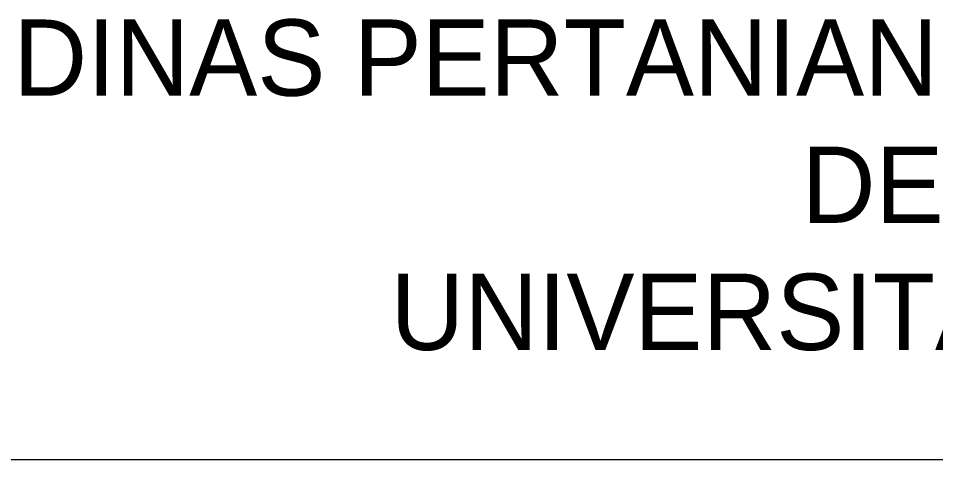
# Model space of a CAD drawing. Header units: metres. Extents: x 109 to 651, y -602 to 458.
# Drawn here: x 193.721 to 196.124, y -576.111 to -574.954 of the extents above; entities that cross this region are included whole.
import ezdxf

# ---------------------------------------------------------------- set-up
doc = ezdxf.new("R2010")
doc.units = ezdxf.units.M
doc.header["$LTSCALE"] = 0.05
doc.header["$MEASUREMENT"] = 0
doc.layers.get('0').update_dxf_attribs({"lineweight": 13})
doc.layers.add('Layout', color=7, linetype='Continuous', lineweight=15)
doc.styles.add('Isian Kop', font='ARLRDBD.TTF', dxfattribs={"height": 3})

# ---------------------------------------------------------------- blocks, each defined once
blk = doc.blocks.new('LayA3')
at = {"layer": 'Layout'}
blk.add_line((351.8, 253.656), (414.2, 253.656), dxfattribs=at)
at = {"layer": 'Layout', "insert": (383.004, 260.852), "char_height": 2, "attachment_point": 5, "style": 'Isian Kop'}
blk.add_mtext_dynamic_manual_height_columns('DINAS PERTANIAN SUMATERA SELATAN\\PDENGAN\\PUNIVERSITAS SRIWIJAYA', width=59.57531, gutter_width=1.2, heights=[0], dxfattribs=at)
blk = doc.blocks.new('*U12')
at = {"layer": 'Layout', "xscale": 0.1, "yscale": 0.1, "zscale": 0.1}
blk.add_blockref('LayA3', (-21.4211, -14.85), dxfattribs=at)
blk = doc.blocks.new('*U13')
at = {"color": 0, "linetype": 'ByBlock', "lineweight": -2, "transparency": 16777216}
blk.add_blockref('*U12', (0, -450), dxfattribs=at)

msp = doc.modelspace()

# ---------------------------------------------------------------- block references
msp.add_blockref('*U13', (179.4664, -136.6266))

doc.saveas('drawing.dxf')
